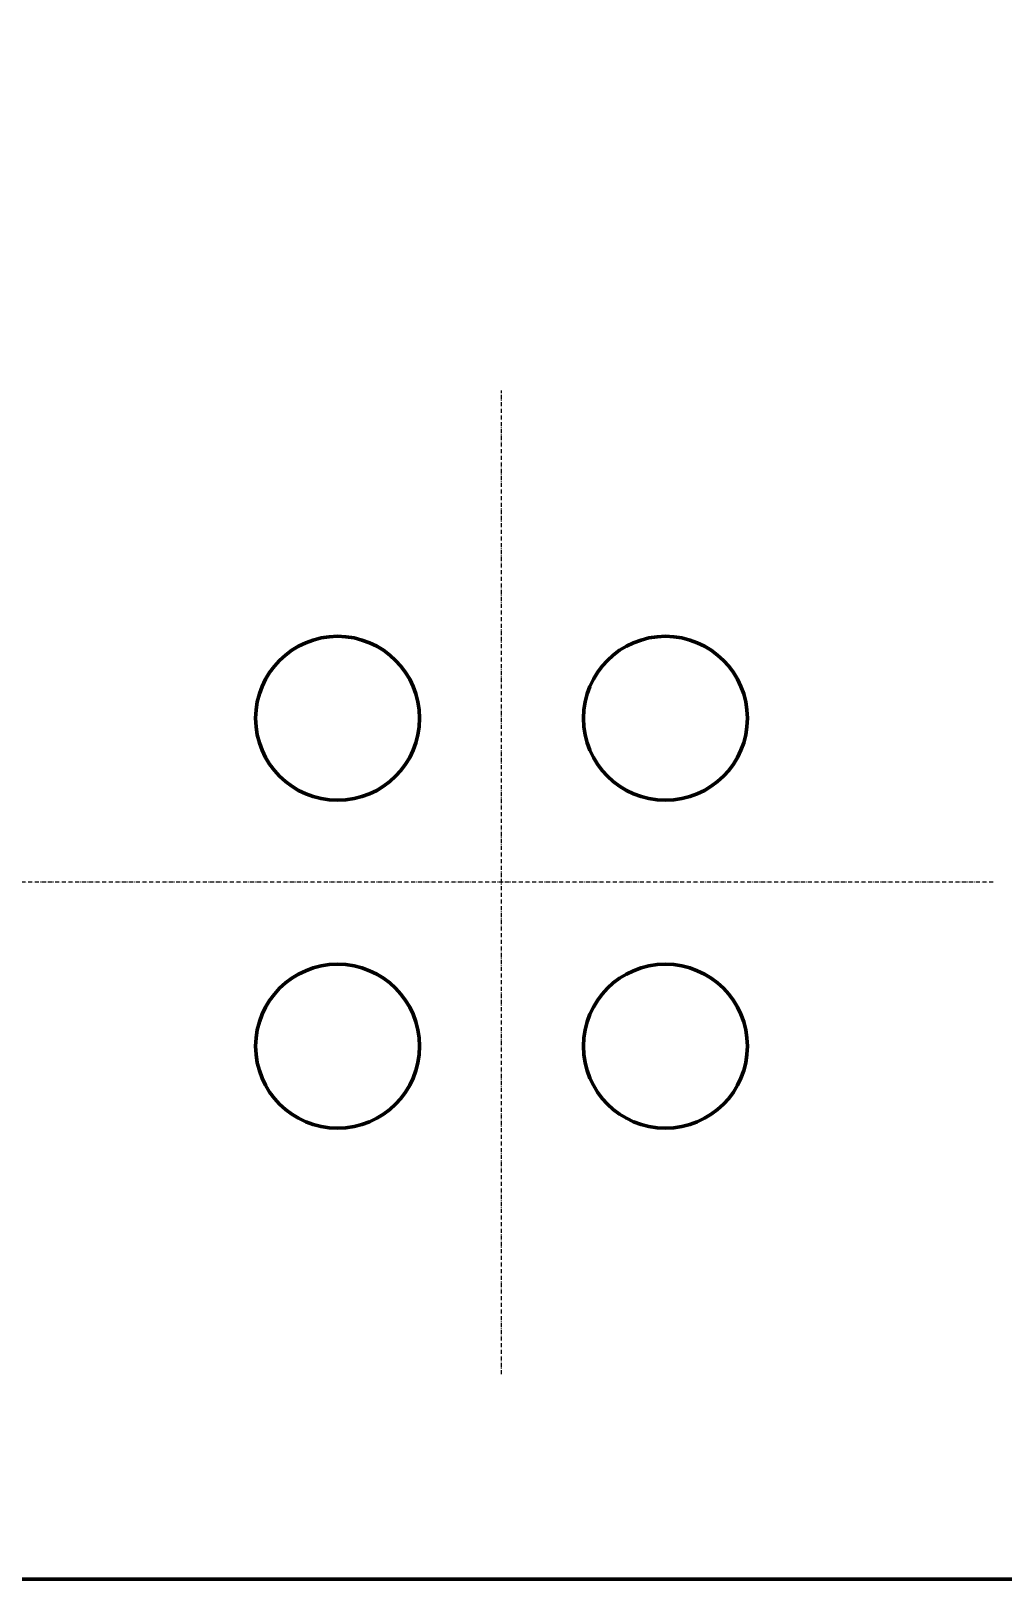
# Model space of a CAD drawing. Header units: millimetres. Extents: x 18535 to 117897, y 11356 to 27315.
# Drawn here: x 25483 to 26076, y 22318 to 23262 of the extents above; entities that cross this region are included whole.
import ezdxf

# ---------------------------------------------------------------- set-up
doc = ezdxf.new("R2010")
doc.units = ezdxf.units.MM
doc.linetypes.add('ОСЕВАЯ_МЕЛКАЯ', pattern=[8, 5, -1.5, 0, -1.5])
doc.layers.add('Dimensions', color=1, linetype='Continuous', lineweight=25)
doc.layers.add('Основная', color=134, linetype='Continuous', lineweight=70)

msp = doc.modelspace()

# ---------------------------------------------------------------- linework, layer by layer
at = {"layer": 'Dimensions', "linetype": 'ОСЕВАЯ_МЕЛКАЯ', "ltscale": 0.5}
for p, q in [((25769.96, 22443.04), (25769.96, 23043.04)), ((26069.96, 22743.04), (25469.96, 22743.04))]:
    msp.add_line(p, q, dxfattribs=at)
at = {"layer": 'Основная'}
msp.add_lwpolyline([(25344.96, 25318.04), (28344.96, 25318.04), (28344.96, 22318.04), (25344.96, 22318.04)], close=True, dxfattribs=at)
for centre in [(25669.96, 22843.04), (25869.96, 22843.04), (25669.96, 22643.04), (25869.96, 22643.04)]:
    msp.add_circle(centre, 50, dxfattribs=at)

doc.saveas('drawing.dxf')
